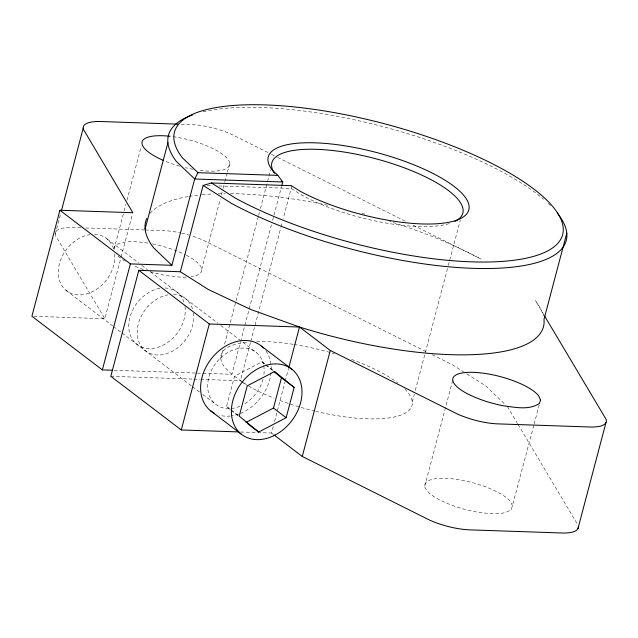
<?xml version="1.0" encoding="UTF-8"?>
<svg xmlns="http://www.w3.org/2000/svg" width="638" height="638" viewBox="0 0 638 638"><rect width="100%" height="100%" fill="white"/><g stroke="black" fill="none" stroke-linecap="round" stroke-linejoin="round"><path stroke-width="0.48" stroke-dasharray="3.19 2.39" d="M291.367 185.682L291.191 188.417L283.32 218.22M55.227 234.178L60.825 212.98M113.979 249.482L123.908 211.904M124.163 210.939L125.941 204.192M126.962 200.34L141.213 146.381M33.87 316.32L104.831 318.721L120.869 258.015M121.124 257.05L132.576 213.69M201.728 269.364L220.317 199.016M221.33 195.164L222.861 189.382M223.117 188.417L224.64 182.635M224.895 181.671L227.192 173.002M227.447 172.037L229.736 163.368M220.804 358.54L223.348 348.93M224.616 344.121L235.797 301.814M236.044 300.849L258.406 216.242M258.653 215.277L259.419 212.39M260.432 208.546L270.6 170.083M197.317 373.11L231.929 374.291L240.319 342.558M240.574 341.593L244.633 326.209M244.888 325.252L248.956 309.869M249.211 308.904L271.565 224.289M272.578 220.445L281.47 186.79M230.294 409.54L226.546 406.478L234.553 376.197L262.011 361.85L265.185 364.258M242.871 382.298L240.382 380.719L250.543 342.263M250.798 341.298L280.776 227.838M281.031 226.881L282.299 222.072M273.08 434.231L271.501 433.035L273.279 426.288M274.555 421.471L284.995 381.963M285.25 380.998L288.559 368.469M412.268 401.916L414.301 394.22M415.314 390.376L448.091 266.341M448.347 265.376L460.285 220.19M424.756 486.084L452.765 380.089M512.513 505.966L510.631 501.819A45.258 13.908 14.8 0 0 445.396 478.333A45.258 13.908 14.8 0 0 438.673 499.387C452.039 506.229 466.601 510.591 481.443 512.785C491.308 513.454 502.848 515.711 511.405 509.427L533.894 425.02M534.15 424.055L539.246 404.787M181.096 124.251L190.993 124.585A38.846 11.939 14.8 0 1 236.658 136.883L270.504 153.814M207.103 185.562L212.055 185.73M218.978 185.969L291.191 188.417L301.965 195.252A98.746 30.353 14.8 0 0 450.276 223.292M80.859 227.798L72.939 227.527A38.846 11.939 14.8 0 0 56.838 237.735L104.831 318.721M85.803 227.965L144.188 229.943M145.177 229.975L162.985 230.581A38.846 11.939 14.8 0 1 179.685 232.726M114.234 370.295L196.329 373.078M110.813 376.324L192.907 379.108M193.896 379.147L199.83 379.347M200.818 379.379L240.382 380.719M240.765 431.99L256.628 432.524M257.616 432.564L271.501 433.035M271.397 154.26L276.74 156.932M277.634 157.379L405.92 221.538M413.041 225.102L480.749 258.964A205.731 63.234 14.8 0 0 389.579 221.434M426.017 351.594L208.65 242.879A38.846 11.939 14.8 0 0 191.432 235.797M432.253 354.712L452.741 364.96L463.507 371.787M466.817 373.892L485.853 385.966L505.982 405.21M243.7 382.824L247.839 385.456M248.668 385.982L251.157 387.561A98.746 30.353 14.8 0 0 274.165 398.216M107.009 238.859L138.677 262.976M141.788 265.336L147.386 269.603M150.48 271.955L217.662 323.099M220.764 325.46L239.792 339.95M242.926 342.335L256.388 352.583M265.974 364.864L273.893 370.893M234.553 376.197L240.885 381.022M241.682 381.62L246.435 385.24M226.546 406.478L230.509 409.492M231.299 410.098L238.429 415.521M66.057 290.394L112.774 325.962M113.484 326.496L121.483 332.589M122.177 333.116L191.727 386.07M192.477 386.644L199.63 392.083M202.772 394.475L215.437 404.117M262.011 361.85L265.009 364.298M265.759 364.912L273.239 371.045M231.044 410.154L238.524 416.287M231.929 374.291L224.911 367.576A98.746 30.353 14.8 0 1 246.531 342.231M544.07 315.116L535.426 300.594A205.731 63.234 14.8 0 1 543.401 316.049M507.417 406.589L517.585 423.672M518.096 424.525L577.589 524.468M265.902 350.844A41.143 31.437 -52.7 0 1 271.118 371.595M271.03 372.576A41.143 31.437 -52.7 0 1 239.633 413.767M238.708 414.11A41.143 31.437 -52.7 0 1 231.339 415.92M230.414 416.032A41.143 31.437 -52.7 0 1 219.265 415.194M239.808 406.31A32.913 25.145 -52.7 0 1 208.076 390.927A32.913 25.145 -52.7 0 1 230.198 351.211A32.913 25.145 -52.7 0 1 263.374 364.003M263.749 365.773A32.913 25.145 -52.7 0 1 263.813 375.311M263 379.267A32.913 25.145 -52.7 0 1 243.317 404.612M94.536 234.345A32.913 25.145 -52.7 0 1 113.995 250.279M114.625 253.892A32.913 25.145 -52.7 0 1 87.358 293.695A32.913 25.145 -52.7 0 1 58.321 270.935A32.913 25.145 -52.7 0 1 90.014 234.601M404.747 388.997A98.746 30.353 14.8 0 1 315.977 411.382M315.012 411.151A98.746 30.353 14.8 0 1 277.793 399.635M256.643 341.577A98.746 30.353 14.8 0 1 293.217 344.337M294.158 344.488A98.746 30.353 14.8 0 1 334.408 353.739M351.562 359.433A98.746 30.353 14.8 0 1 397.809 382.983M165.003 287.993A32.913 25.145 -52.7 0 1 183.896 301.981M184.98 306.607A32.913 25.145 -52.7 0 1 158.447 347.144A32.913 25.145 -52.7 0 1 128.772 324.909A32.913 25.145 -52.7 0 1 160.481 288.248M173.448 294.421A32.913 25.145 -52.7 0 1 192.644 309.382M193.426 313.043A32.913 25.145 -52.7 0 1 167.204 353.476A32.913 25.145 -52.7 0 1 137.202 331.991A32.913 25.145 -52.7 0 1 168.001 294.828M150.129 213.315A205.731 63.234 14.8 0 1 188.082 196.584M189.103 196.408A205.731 63.234 14.8 0 1 201.305 194.797M202.19 194.718A205.731 63.234 14.8 0 1 213.323 193.936M218.22 193.745A205.731 63.234 14.8 0 1 225.278 193.625M230.454 193.633A205.731 63.234 14.8 0 1 328.921 205.532M361.882 213.411A205.731 63.234 14.8 0 1 365.749 214.456M173.05 136.668A45.258 13.908 14.8 0 1 227.854 159.229A45.258 13.908 14.8 0 1 198.665 170.186M193.075 169.285A45.258 13.908 14.8 0 1 185.451 167.674M179.709 166.167A45.258 13.908 14.8 0 1 165.218 161.175M181.647 233.157A38.846 11.939 14.8 0 1 188.808 234.999M186.264 255.24A45.258 13.908 14.8 0 1 191.033 276.701M186.248 277.107A45.258 13.908 14.8 0 1 148.869 271.325M143.351 269.507A45.258 13.908 14.8 0 1 133.629 265.623M125.207 261.253A45.258 13.908 14.8 0 1 118.237 256.189M113.971 248.549A45.258 13.908 14.8 0 1 148.75 243.23M152.546 243.923A45.258 13.908 14.8 0 1 185.459 254.833M203.083 111.865A205.731 63.234 14.8 0 1 543.592 199.239M548.265 203.418A205.731 63.234 14.8 0 1 551.112 206.186"/><path stroke-width="0.96" d="M178.13 124.147L100.948 121.531A38.846 11.939 14.8 0 0 84.846 131.739L132.832 212.725L59.908 210.253L31.9 316.249L102.359 369.896L112.256 370.231M61.336 211.05L83.227 128.182M102.359 369.896L130.367 263.901L59.908 210.253M145.097 229.058L167.906 142.745M544.573 315.969L606.1 419.333A39.325 12.09 14.8 0 1 598.205 426.639L592.614 427.093L498.134 423.887A38.711 11.899 14.8 0 1 452.629 411.63L330.277 350.461L299.509 327.039L250.726 309.47L208.331 289.5L180.347 271.74L138.821 270.337L110.813 376.324L181.272 429.972L238.779 431.918M130.367 263.901L171.893 265.304L194.702 178.999L197.995 172.683L277.841 175.386L282.738 181.982L281.725 185.833M180.347 271.74L203.147 185.435L211.521 182.978L291.367 185.682L299.868 191.081A103.731 31.884 14.8 0 0 461.138 218.252A103.731 31.884 14.8 0 0 373.884 151.828A103.731 31.884 14.8 0 0 272.298 170.091L277.841 175.386M181.272 429.972L209.28 323.976L138.821 270.337M246.013 422.412L273.471 408.065L281.47 377.784L273.989 371.651M288.815 367.504L299.509 327.039A205.731 63.234 14.8 0 0 543.983 319.415L566.791 233.101M286.143 417.715L294.15 387.433L274.691 371.499L247.225 385.846L239.226 416.128L258.685 432.062L286.143 417.715L273.471 408.065M578.363 527.012A39.325 12.09 14.8 0 1 570.205 532.626L564.614 533.081L470.126 529.883A38.711 11.899 14.8 0 1 424.621 517.625L302.276 456.457L330.277 350.461M577.972 528.551L605.98 422.555M209.28 323.976L299.509 327.039M211.521 182.978L235.637 198.282A200.747 61.703 14.8 0 0 547.739 250.87A200.747 61.703 14.8 0 0 378.884 122.321A200.747 61.703 14.8 0 0 182.285 157.666L197.995 172.683M203.147 185.435L231.139 203.195A205.731 63.234 14.8 0 0 474.433 268.383A205.731 63.234 14.8 0 0 557.189 212.964M261.508 346.139L292.276 369.569A41.143 31.437 -52.7 0 1 274.954 435.14A41.143 31.437 -52.7 0 1 232.822 400.632A41.143 31.437 -52.7 0 1 292.276 369.569M281.47 377.784L294.15 387.433M273.869 434.837L302.276 456.457M247.592 423.624L258.685 432.062M210.317 410.561L241.092 433.992M281.334 180.642L282.738 181.982L194.702 178.999L176.463 161.566A205.731 63.234 14.8 0 1 192.756 114.856M171.893 265.304L153.662 247.879A205.731 63.234 14.8 0 1 146.812 218.435M214.121 413.113A41.143 31.437 -52.7 0 1 210.851 359.377A41.143 31.437 -52.7 0 1 263.526 347.997M163.408 160.417A45.258 13.908 14.8 0 1 142.114 141.811A45.258 13.908 14.8 0 1 170.099 136.293M274.396 173.384A98.746 30.353 14.8 0 1 375.686 158.734A98.746 30.353 14.8 0 1 454.878 221.442M540.514 399.97L539.413 403.431C529.077 410.449 515.48 407.283 503.884 405.88C490.997 403.423 478.364 399.404 466.673 393.391A45.258 13.908 14.8 0 1 473.404 372.337A45.258 13.908 14.8 0 1 538.631 395.831L540.514 399.97"/></g></svg>
